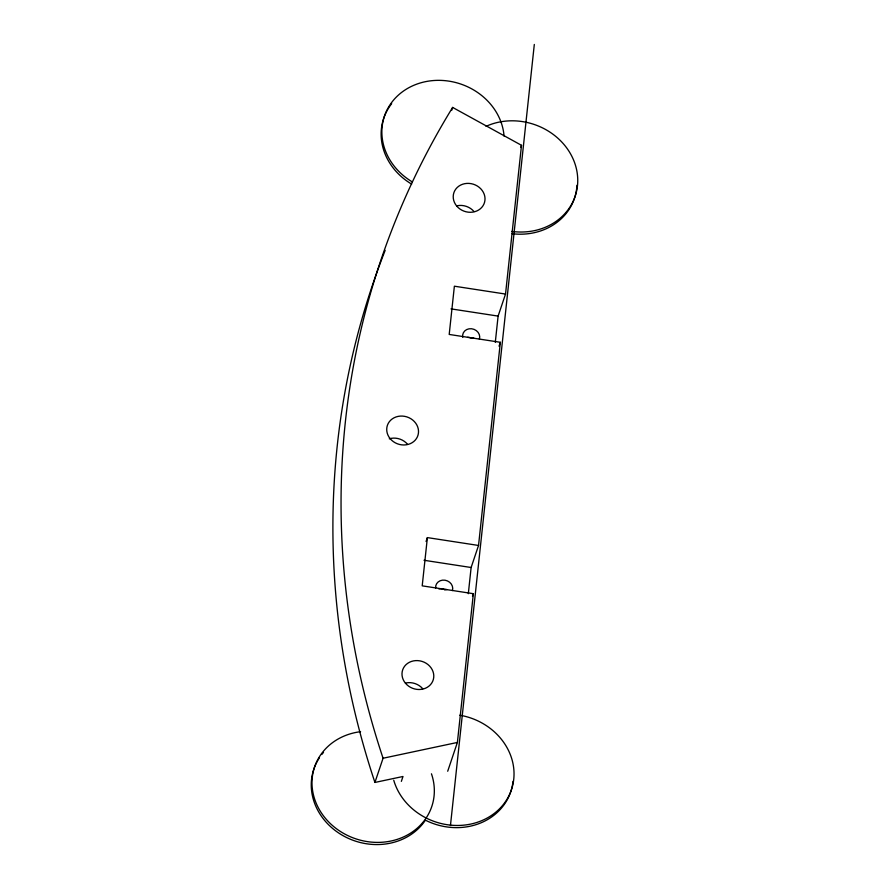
<?xml version="1.0" encoding="UTF-8"?>
<svg xmlns="http://www.w3.org/2000/svg" width="889" height="889" viewBox="0 0 889 889"><rect width="100%" height="100%" fill="white"/><g stroke="black" fill="none" stroke-linecap="round" stroke-linejoin="round"><path stroke-width="1.33" d="M401.35 781.364L402.995 776.486L374.925 782.453L383.07 758.239A952.097 844.528 18.6 0 1 451.401 109.447L452.634 107.425L521.499 145.307L505.53 294.059L454.379 286.202L449.201 334.442L500.351 342.298L478.538 545.457L427.387 537.601L422.208 585.851L473.359 593.696L457.391 742.448L447.7 771.241M468.314 593.696L471.126 567.504L478.538 545.457M495.295 342.287L498.107 316.095L505.53 294.059M450.456 825.503L534.311 44.45M451.623 110.447L452.634 107.425M520.854 147.218L521.499 145.307M426.075 541.49L427.387 537.601M499.04 346.188L500.351 342.298M472.492 596.297L473.359 593.696M383.07 758.239L457.391 742.448M451.001 308.872L498.107 316.095M424.009 560.27L471.126 567.504M412.385 181.945A61.852 54.862 18.6 0 1 410.629 86.778A61.852 54.862 18.6 0 1 504.063 136.095M411.651 184.112A61.852 54.862 18.6 0 1 391.682 103.646M486.039 126.338A61.852 54.862 18.6 0 1 576.25 168.143A61.852 54.862 18.6 0 1 511.775 231.396M576.95 185.312A61.852 54.862 18.6 0 1 512.131 233.707M459.835 715.212A61.852 54.862 18.6 0 1 514.031 773.297A61.852 54.862 18.6 0 1 461.135 825.359A61.852 54.862 18.6 0 1 393.749 780.264M513.02 781.375A61.852 54.862 18.6 0 1 425.331 820.125M431.454 773.797A61.852 54.862 18.6 0 1 389.738 841.272A61.852 54.862 18.6 0 1 313.75 796.1A61.852 54.862 18.6 0 1 360.578 731.68M425.375 820.236A61.852 54.862 18.6 0 1 341.776 834.938A61.852 54.862 18.6 0 1 319.484 757.672M321.807 754.472A61.852 54.862 18.6 0 1 323.496 752.438M462.747 337.342A8.657 7.679 18.6 0 1 471.581 328.752A8.657 7.679 18.6 0 1 479.393 339.165M435.643 587.996A8.657 7.679 18.6 0 1 445 580.206A8.657 7.679 18.6 0 1 452.401 590.574M374.925 782.453A952.097 844.528 18.6 0 1 385.159 250.398M444.489 589.563A8.657 7.679 18.6 0 1 446.956 589.618M438.888 588.929A8.657 7.679 18.6 0 1 445.1 589.863M457.29 205.726A16.08 14.268 18.6 0 1 473.981 211.515M389.282 438.788A16.08 14.268 18.6 0 1 407.473 444.2M406.062 682.941A16.08 14.268 18.6 0 1 422.742 688.731M467.503 337.364A8.657 7.679 18.6 0 1 471.47 338.164A8.657 7.679 18.6 0 1 473.948 338.22M456.668 205.992A16.08 14.268 18.6 0 0 483.916 204.092A16.08 14.268 18.6 0 0 466.769 183.412A16.08 14.268 18.6 0 0 456.668 205.992M390.171 438.677A16.08 14.268 18.6 0 0 417.419 436.777A16.08 14.268 18.6 0 0 400.261 416.096A16.08 14.268 18.6 0 0 390.171 438.677M405.44 683.208A16.08 14.268 18.6 0 0 432.687 681.307A16.08 14.268 18.6 0 0 415.53 660.627A16.08 14.268 18.6 0 0 405.44 683.208"/></g></svg>
